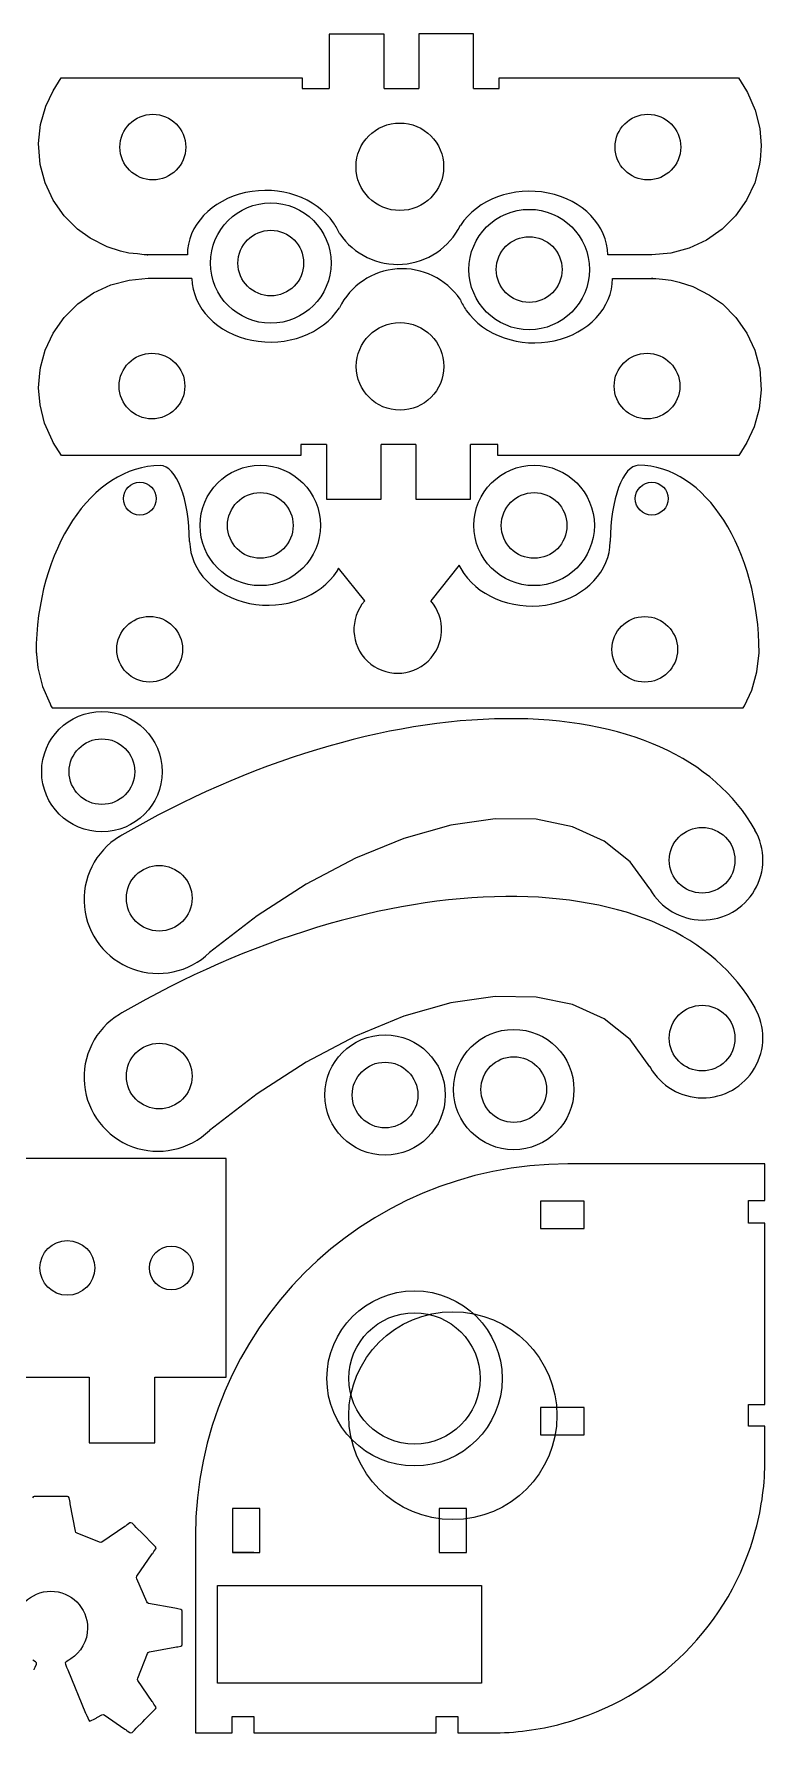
# Model space of a CAD drawing. Extents: x 3 to 200, y 30 to 289.
# Drawn here: x 133.5 to 200.2, y 30.3 to 185.6 of the extents above; entities that cross this region are included whole.
import ezdxf

# ---------------------------------------------------------------- set-up
doc = ezdxf.new("R2010")
doc.units = 0
doc.header["$MEASUREMENT"] = 0
doc.layers.get('0').update_dxf_attribs({"linetype": 'CONTINUOUS'})

msp = doc.modelspace()

# ---------------------------------------------------------------- linework, layer by layer
at = {"linetype": 'CONTINUOUS'}
for p, q in [((165.42, 181.57), (165.42, 185.56)), ((173.6, 180.57), (173.6, 185.57)), ((165.42, 180.57), (165.42, 181.57)), ((165.42, 180.57), (168.6, 180.57)), ((168.6, 181.57), (168.6, 180.57)), ((175.93, 181.57), (197.78, 181.57)), ((197.78, 181.57), (198.52, 180.38)), ((198.52, 180.38), (198.6, 180.21)), ((198.6, 180.21), (199.31, 178.62)), ((199.31, 178.62), (199.73, 176.93)), ((199.73, 176.93), (199.86, 175.38)), ((199.75, 174.05), (199.68, 173.53)), ((199.86, 175.38), (199.75, 174.05)), ((199.68, 173.53), (199.26, 171.96)), ((199.26, 171.96), (198.52, 170.38)), ((198.52, 170.38), (197.52, 168.95)), ((196.29, 167.72), (194.86, 166.72)), ((197.52, 168.95), (196.29, 167.72)), ((161.37, 167.29), (161.36, 167.33)), ((161.38, 167.29), (161.37, 167.29)), ((194.86, 166.72), (193.28, 165.98)), ((143.79, 165.38), (143.86, 165.38)), ((147.46, 165.38), (143.79, 165.38)), ((189.86, 165.38), (185.86, 165.38)), ((191.6, 165.53), (189.86, 165.38)), ((193.28, 165.98), (191.6, 165.53)), ((140.46, 162.63), (142.14, 163.08)), ((142.14, 163.08), (143.88, 163.24)), ((143.88, 163.24), (147.88, 163.24)), ((186.28, 163.23), (189.96, 163.23)), ((189.96, 163.23), (189.88, 163.24)), ((137.45, 160.9), (138.88, 161.9)), ((138.88, 161.9), (140.46, 162.63)), ((136.22, 159.66), (137.45, 160.9)), ((172.36, 161.32), (172.37, 161.32)), ((172.37, 161.32), (172.39, 161.29)), ((135.22, 158.24), (136.22, 159.66)), ((134.48, 156.66), (135.22, 158.24)), ((134.06, 155.08), (134.48, 156.66)), ((133.88, 153.24), (134, 154.56)), ((134, 154.56), (134.06, 155.08)), ((134.02, 151.68), (133.88, 153.24)), ((134.43, 149.99), (134.02, 151.68)), ((135.14, 148.4), (134.43, 149.99)), ((135.22, 148.24), (135.14, 148.4)), ((135.96, 147.04), (135.22, 148.24)), ((160.15, 148.04), (160.15, 143.04)), ((168.32, 148.04), (165.15, 148.04)), ((165.15, 147.04), (165.15, 148.04)), ((168.32, 148.04), (168.32, 147.04)), ((157.81, 147.04), (135.96, 147.04)), ((168.32, 147.04), (168.32, 143.05)), ((141.27, 112.22), (141.3, 112.24)), ((189.69, 107.44), (189.72, 107.38)), ((141.27, 95.97), (141.3, 95.99)), ((189.69, 91.19), (189.72, 91.14))]:
    msp.add_line(p, q, dxfattribs=at)
at = {"color": 7, "linetype": 'CONTINUOUS'}
for p, q in [((161.13, 136.48), (161.27, 136.74)), ((163.65, 133.76), (161.27, 136.74)), ((172.28, 137.01), (169.68, 133.77)), ((172.72, 136.26), (172.28, 137.01)), ((133.67, 129.18), (133.81, 127.63)), ((199.47, 127.27), (199.66, 129)), ((133.81, 127.63), (134.23, 125.94)), ((134.23, 125.94), (134.93, 124.35)), ((198.99, 125.6), (199.47, 127.27)), ((134.93, 124.35), (135.01, 124.18)), ((198.33, 124.18), (198.99, 125.6)), ((135.01, 124.18), (135.13, 123.99)), ((135.13, 123.99), (159.94, 123.99)), ((159.94, 123.99), (164.94, 123.99)), ((164.94, 123.99), (173.12, 123.99)), ((173.12, 123.99), (175.61, 123.99)), ((175.61, 123.99), (198.21, 123.99)), ((198.21, 123.99), (198.33, 124.18)), ((132.5, 62.8), (138.5, 62.8)), ((133.77, 51.91), (133.48, 51.91)), ((134.04, 51.91), (133.77, 51.91)), ((134.87, 51.91), (134.04, 51.91)), ((135.13, 51.91), (134.87, 51.91)), ((135.96, 51.91), (135.13, 51.91)), ((136.23, 51.91), (135.96, 51.91)), ((136.52, 51.91), (136.23, 51.91)), ((136.73, 51.5), (136.67, 51.78)), ((137.24, 48.73), (136.77, 51.24)), ((139.43, 47.72), (137.39, 48.56)), ((141.75, 49.17), (139.66, 47.74)), ((142.21, 49.49), (141.97, 49.32)), ((142.62, 49.27), (142.41, 49.47)), ((142.8, 49.08), (142.62, 49.27)), ((143.39, 48.49), (142.8, 49.08)), ((143.58, 48.3), (143.39, 48.49)), ((144.17, 47.71), (143.58, 48.3)), ((142.86, 44.62), (144.26, 46.66)), ((144.35, 47.53), (144.17, 47.71)), ((144.56, 47.32), (144.35, 47.53)), ((144.41, 46.88), (144.58, 47.12)), ((143.75, 42.28), (142.84, 44.39)), ((146.33, 41.69), (143.92, 42.13)), ((146.87, 41.58), (146.59, 41.64)), ((147, 41.14), (147, 41.43)), ((147, 40.87), (147, 41.14)), ((147, 40.04), (147, 40.87)), ((147, 39.78), (147, 40.04)), ((147, 38.95), (147, 39.78)), ((147, 38.68), (147, 38.95)), ((142.93, 35.31), (143.82, 37.55)), ((143.99, 37.7), (146.33, 38.14)), ((146.59, 38.18), (146.87, 38.24)), ((147, 38.39), (147, 38.68)), ((133.61, 36.79), (133.36, 36.94)), ((133.56, 36.31), (133.68, 36.59)), ((136.32, 36.59), (136.44, 36.31)), ((136.64, 36.94), (136.39, 36.79)), ((136.54, 36.07), (138.17, 32.12)), ((144.26, 33.16), (142.94, 35.08)), ((144.58, 32.7), (144.41, 32.94)), ((138.27, 31.88), (138.45, 31.46)), ((138.62, 31.4), (139.02, 31.6)), ((139.26, 31.73), (139.65, 31.95)), ((139.87, 31.94), (141.75, 30.65)), ((142.8, 30.74), (143.39, 31.33)), ((143.39, 31.33), (143.58, 31.52)), ((143.58, 31.52), (144.17, 32.11)), ((144.17, 32.11), (144.35, 32.29)), ((144.35, 32.29), (144.56, 32.5)), ((141.97, 30.5), (142.21, 30.33)), ((142.41, 30.35), (142.62, 30.56)), ((142.62, 30.56), (142.8, 30.74))]:
    msp.add_line(p, q, dxfattribs=at)
at = {"color": 142, "linetype": 'CONTINUOUS'}
for p, q in [((183.7, 78.9), (182.2, 78.9)), ((183.7, 76.9), (183.7, 78.9)), ((183.7, 78.9), (183.7, 78.9)), ((183.7, 60.05), (182.2, 60.05)), ((183.7, 59.54), (183.7, 60.05)), ((183.7, 57.55), (183.7, 59.54)), ((154.07, 46.8), (154.07, 48.3)), ((151.57, 46.8), (153.54, 46.8)), ((153.54, 46.8), (151.57, 46.8)), ((153.54, 46.8), (154.07, 46.8)), ((170.96, 46.8), (172.95, 46.8))]:
    msp.add_line(p, q, dxfattribs=at)
at = {"linetype": 'CONTINUOUS'}
for points in [[(165.42, 185.56), (160.42, 185.56), (160.42, 180.57), (160.42, 180.57), (160.42, 180.57)], [(173.6, 185.57), (168.6, 185.57), (168.6, 181.57), (168.6, 181.57), (168.6, 181.57)], [(143.79, 165.38), (143.52, 165.38), (142.91, 165.46), (142.13, 165.53), (141.37, 165.73), (140.13, 166.11), (138.6, 166.9), (137.44, 167.72), (136.2, 168.95), (135.2, 170.38), (134.47, 171.96), (134.02, 173.64), (133.88, 175.56), (134.06, 177.29), (134.54, 178.96), (135.2, 180.38), (135.95, 181.57), (157.93, 181.57), (157.93, 181.57), (157.93, 181.57)], [(157.93, 181.57), (157.93, 180.57), (160.42, 180.57), (160.42, 180.57), (160.42, 180.57)], [(173.6, 180.57), (175.93, 180.57), (175.93, 181.57), (175.93, 181.57), (175.93, 181.57)], [(189.96, 163.23), (190.23, 163.23), (190.83, 163.15), (191.62, 163.08), (192.37, 162.88), (193.61, 162.5), (195.14, 161.71), (196.31, 160.9), (197.54, 159.66), (198.54, 158.24), (199.28, 156.66), (199.73, 154.97), (199.86, 153.05), (199.68, 151.32), (199.2, 149.65), (198.54, 148.24), (197.8, 147.04), (175.81, 147.04), (175.81, 147.04), (175.81, 147.04)], [(160.15, 148.04), (157.81, 148.04), (157.81, 147.04), (157.81, 147.04), (157.81, 147.04)], [(168.32, 143.05), (173.32, 143.05), (173.32, 148.04), (173.32, 148.04), (173.32, 148.04)], [(175.81, 147.04), (175.81, 148.04), (173.32, 148.04), (173.32, 148.04), (173.32, 148.04)], [(160.15, 143.04), (165.15, 143.04), (165.15, 147.04), (165.15, 147.04), (165.15, 147.04)], [(189.69, 107.44), (187.88, 109.9), (185.52, 111.81), (182.64, 113.11), (179.3, 113.8), (175.57, 113.85), (171.53, 113.26), (167.24, 112.05), (162.81, 110.24), (158.31, 107.86), (153.84, 104.96), (149.48, 101.61), (149.48, 101.61), (149.48, 101.61)], [(141.49, 112.35), (141.3, 112.24), (141.3, 112.24), (141.3, 112.24)], [(189.69, 91.19), (187.88, 93.66), (185.52, 95.56), (182.64, 96.87), (179.3, 97.55), (175.57, 97.6), (171.53, 97.01), (167.24, 95.8), (162.81, 93.99), (158.31, 91.61), (153.84, 88.72), (149.48, 85.36), (149.48, 85.36), (149.48, 85.36)], [(141.49, 96.1), (141.3, 95.99), (141.3, 95.99), (141.3, 95.99)]]:
    msp.add_lwpolyline(points, dxfattribs=at)
at = {"color": 7, "linetype": 'CONTINUOUS'}
for points in [[(151, 82.8), (126.5, 82.8), (126.5, 62.8)], [(144.5, 62.8), (151, 62.8), (151, 82.8)], [(200.2, 55.3), (200.2, 58.33), (198.7, 58.33), (198.7, 60.33), (200.2, 60.33), (200.2, 76.9), (198.7, 76.9), (198.7, 78.96), (200.2, 78.96), (200.2, 82.3), (182.2, 82.3)], [(138.5, 62.8), (138.5, 56.8), (144.5, 56.8), (144.5, 62.8)], [(148.2, 48.3), (148.2, 30.3), (151.54, 30.3), (151.54, 31.8), (153.54, 31.8), (153.54, 30.3), (160.83, 30.3)], [(160.83, 30.3), (170.17, 30.3), (170.17, 31.8), (172.17, 31.8), (172.17, 30.3), (175.2, 30.3)]]:
    msp.add_lwpolyline(points, dxfattribs=at)
at = {"color": 142, "linetype": 'CONTINUOUS'}
for points in [[(182.2, 78.9), (179.7, 78.9), (179.7, 76.4), (182.2, 76.4)], [(182.2, 76.4), (183.7, 76.4), (183.7, 76.9)], [(182.2, 60.05), (179.7, 60.05), (179.7, 57.55), (183.7, 57.55)], [(154.07, 48.3), (154.07, 50.8), (151.57, 50.8), (151.57, 46.8)], [(172.95, 46.8), (172.95, 50.8), (170.45, 50.8), (170.45, 48.3)], [(170.45, 48.3), (170.45, 46.8), (170.96, 46.8)]]:
    msp.add_lwpolyline(points, dxfattribs=at)
msp.add_lwpolyline([(174.31, 34.84), (150.2, 34.84), (150.2, 43.76), (174.31, 43.76)], close=True, dxfattribs=at)
for centre, radius in [((144.31, 175.23), 3), ((166.86, 173.43), 4), ((189.51, 175.23), 3), ((155.08, 164.63), 3), ((178.67, 164.04), 3), ((166.88, 155.19), 4), ((144.23, 153.39), 3), ((189.43, 153.39), 3), ((179.12, 140.65), 5.5), ((143.12, 143.1), 1.5), ((189.86, 143.1), 1.5), ((154.12, 140.65), 3), ((179.12, 140.65), 3), ((144.02, 129.34), 3), ((189.22, 129.33), 3), ((139.66, 118.15), 3), ((194.46, 110.05), 3), ((144.89, 106.58), 3), ((194.46, 93.8), 3), ((144.89, 90.33), 3), ((177.26, 89.1), 3), ((165.51, 88.6), 3), ((136.5, 72.8), 2.5), ((146, 72.8), 2)]:
    msp.add_circle(centre, radius, dxfattribs=at)
at = {"linetype": 'CONTINUOUS'}
for centre in [(155.08, 164.63), (178.67, 164.04), (154.12, 140.65), (139.66, 118.15), (165.51, 88.6), (177.26, 89.1)]:
    msp.add_circle(centre, 5.5, dxfattribs=at)
at = {"color": 10, "linetype": 'CONTINUOUS'}
for centre, radius in [((168.2, 62.7), 8), ((171.7, 59.3), 9.5), ((168.2, 62.7), 6)]:
    msp.add_circle(centre, radius, dxfattribs=at)
at = {"linetype": 'CONTINUOUS'}
for centre, radius, start, end in [((166.66, 170.91), 6.4, 214.3423, 333.7655), ((167.08, 157.71), 6.4, 34.3423, 153.7655), ((144.78, 106.46), 6.75, 121.4244, 314.0772), ((194.51, 110.09), 5.5, 209.4378, 29.7501), ((194.51, 110.09), 5.5, 208.7701, 209.4378), ((194.51, 93.84), 5.5, 209.4378, 29.7501), ((144.78, 90.21), 6.75, 121.4244, 314.0772), ((194.51, 93.84), 5.5, 208.7701, 209.4378)]:
    msp.add_arc(centre, radius, start, end, dxfattribs=at)
at = {"color": 7, "linetype": 'CONTINUOUS'}
for centre, radius, start, end in [((166.87, 133.66), 6.4, 151.1693, 153.7655), ((166.67, 131.14), 4, 139.026, 41.1574), ((182.2, 48.3), 34, 90, 180), ((175.2, 55.3), 25, 345, 0), ((175.2, 55.3), 25, 285, 345), ((175.2, 55.3), 25, 270, 285)]:
    msp.add_arc(centre, radius, start, end, dxfattribs=at)
at = {"linetype": 'CONTINUOUS'}
for centre, major_axis, ratio, start_param, end_param in [((154.61, 165.37), (-7.15, 0), 0.825175, -2.621573, -0.002194), ((178.71, 165.3), (-7.15, 0), 0.825175, -3.128654, -0.489831), ((154.61, 165.37), (-7.15, 0), 0.825175, -2.803084, -2.621573), ((155.03, 163.31), (7.15, 0), 0.825175, -3.128654, -0.489831), ((179.13, 163.24), (7.15, 0), 0.825175, -2.621573, -0.002194), ((179.13, 163.24), (7.15, 0), 0.825175, -2.803084, -2.621573), ((156.02, 88.26), (-43.19, -24.7), 0.565378, -3.147354, -1.557517), ((156.02, 72.01), (-43.19, -24.7), 0.565378, -3.147354, -1.557517)]:
    msp.add_ellipse(centre, major_axis=major_axis, ratio=ratio, start_param=start_param, end_param=end_param, dxfattribs=at)
at = {"color": 7, "linetype": 'CONTINUOUS'}
for centre, major_axis, ratio, start_param, end_param in [((144.99, 128.97), (0, 17.15), 0.661033, 0, 1.570796), ((144.99, 139.16), (0, 6.97), 0.382112, -1.566766, 0), ((188.66, 139.18), (0, 6.97), 0.370754, 0, 1.570796), ((188.66, 129), (0, 17.15), 0.641386, -1.570796, 0), ((154.82, 139.26), (-7.15, 0), 0.825175, 0.012939, 2.651762), ((178.92, 139.19), (-7.15, 0), 0.825175, 0.52002, 3.139399), ((178.92, 139.19), (-7.15, 0), 0.825175, 0.378777, 0.52002)]:
    msp.add_ellipse(centre, major_axis=major_axis, ratio=ratio, start_param=start_param, end_param=end_param, dxfattribs=at)
for points in [[(133.48, 51.91), (133.41, 51.91), (133.34, 51.85), (133.33, 51.78)], [(136.67, 51.78), (136.66, 51.85), (136.59, 51.91), (136.52, 51.91)], [(136.77, 51.24), (136.76, 51.31), (136.74, 51.43), (136.73, 51.5)], [(137.39, 48.56), (137.32, 48.58), (137.25, 48.66), (137.24, 48.73)], [(141.97, 49.32), (141.91, 49.28), (141.81, 49.22), (141.75, 49.17)], [(142.41, 49.47), (142.36, 49.52), (142.27, 49.53), (142.21, 49.49)], [(139.66, 47.74), (139.6, 47.7), (139.5, 47.69), (139.43, 47.72)], [(144.26, 46.66), (144.3, 46.72), (144.37, 46.82), (144.41, 46.88)], [(144.58, 47.12), (144.62, 47.18), (144.61, 47.27), (144.56, 47.32)], [(142.84, 44.39), (142.81, 44.45), (142.82, 44.56), (142.86, 44.62)], [(131.65, 39.89), (131.65, 41.75), (133.15, 43.25), (135, 43.25)], [(135, 43.25), (136.85, 43.25), (138.35, 41.75), (138.35, 39.89)], [(143.92, 42.13), (143.85, 42.15), (143.77, 42.21), (143.75, 42.28)], [(146.59, 41.64), (146.52, 41.65), (146.4, 41.67), (146.33, 41.69)], [(147, 41.43), (147, 41.5), (146.94, 41.57), (146.87, 41.58)], [(138.35, 39.89), (138.35, 38.71), (137.74, 37.66), (136.81, 37.07)], [(143.82, 37.55), (143.85, 37.62), (143.92, 37.69), (143.99, 37.7)], [(146.33, 38.14), (146.4, 38.15), (146.52, 38.17), (146.59, 38.18)], [(146.87, 38.24), (146.94, 38.25), (147, 38.32), (147, 38.39)], [(133.46, 36.07), (133.49, 36.14), (133.53, 36.25), (133.56, 36.31)], [(133.68, 36.59), (133.71, 36.66), (133.68, 36.75), (133.61, 36.79)], [(136.39, 36.79), (136.32, 36.75), (136.29, 36.66), (136.32, 36.59)], [(136.44, 36.31), (136.47, 36.25), (136.51, 36.14), (136.54, 36.07)], [(136.81, 37.07), (136.76, 37.02), (136.69, 36.97), (136.64, 36.94)], [(142.94, 35.08), (142.9, 35.14), (142.89, 35.24), (142.93, 35.31)], [(144.41, 32.94), (144.37, 33), (144.31, 33.1), (144.26, 33.16)], [(144.56, 32.5), (144.61, 32.55), (144.62, 32.64), (144.58, 32.7)], [(138.17, 32.12), (138.2, 32.06), (138.25, 31.95), (138.27, 31.88)], [(138.45, 31.46), (138.48, 31.39), (138.55, 31.36), (138.62, 31.4)], [(139.02, 31.6), (139.09, 31.64), (139.19, 31.69), (139.26, 31.73)], [(139.65, 31.95), (139.71, 31.98), (139.81, 31.98), (139.87, 31.94)], [(141.75, 30.65), (141.81, 30.61), (141.91, 30.54), (141.97, 30.5)], [(142.21, 30.33), (142.27, 30.29), (142.36, 30.3), (142.41, 30.35)]]:
    msp.add_open_spline(points, degree=3, dxfattribs=at)

doc.saveas('drawing.dxf')
